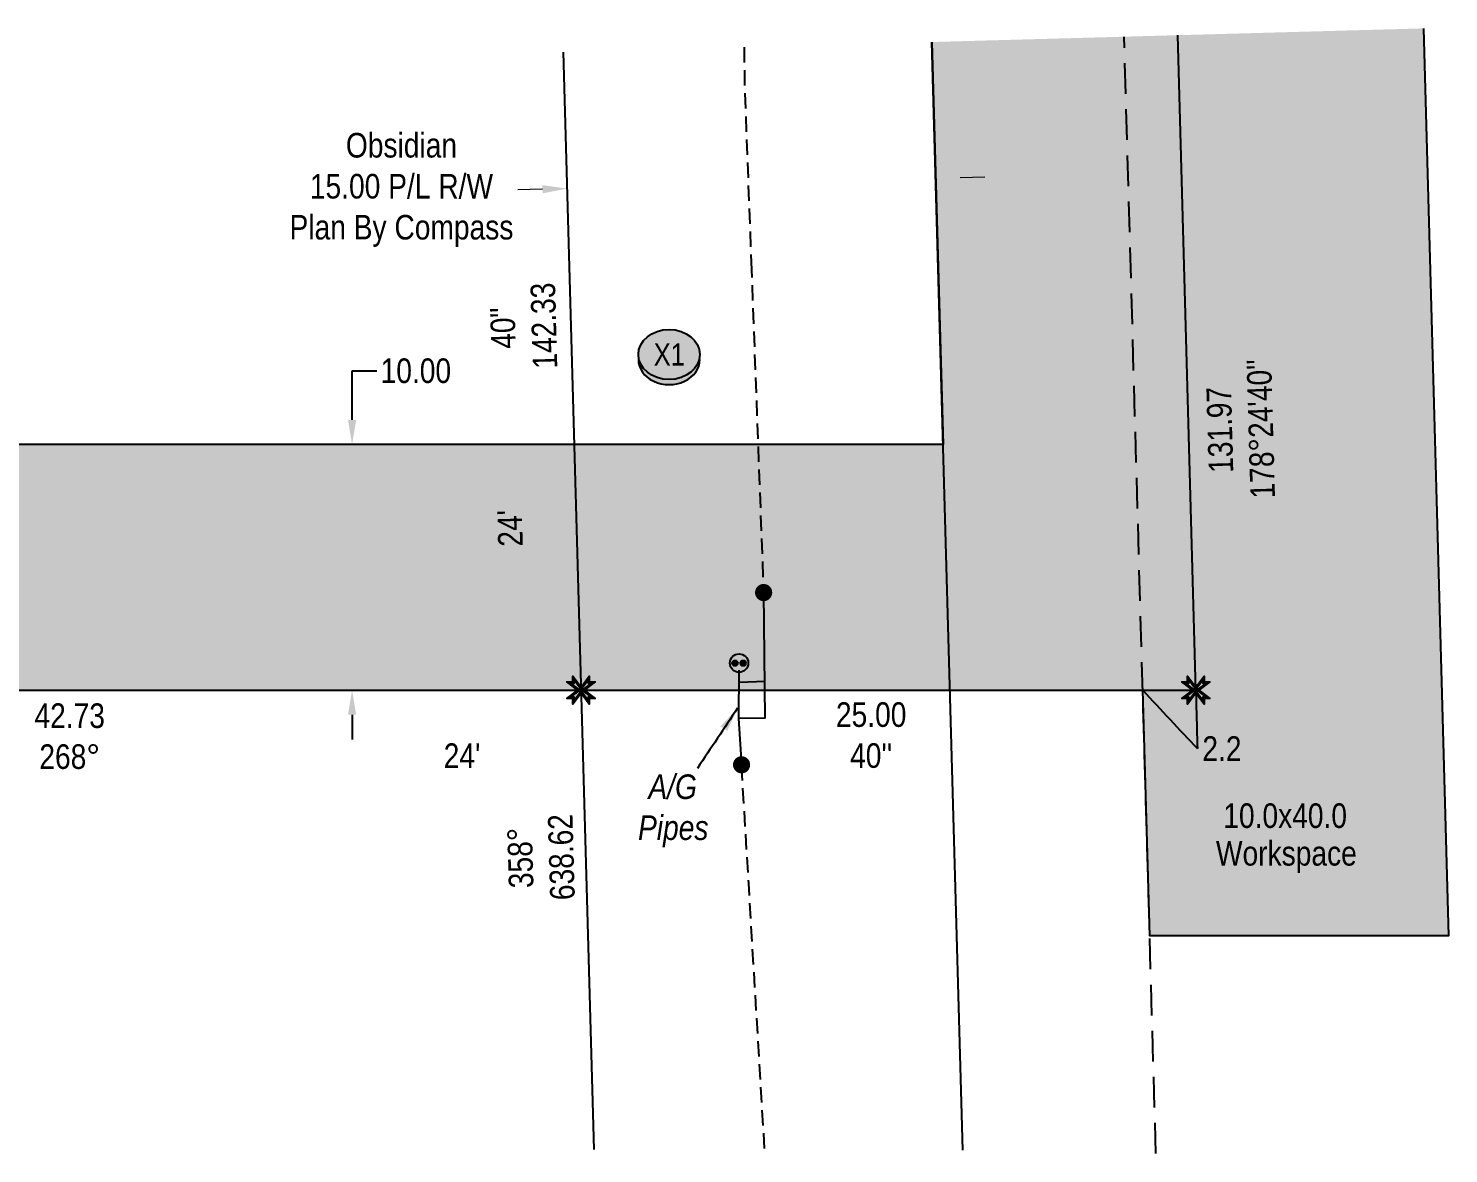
# Model space of a CAD drawing. Extents: x 628501 to 635392, y 5905924 to 5910752.
# Drawn here: x 634814 to 635392, y 5906572 to 5907030 of the extents above; entities that cross this region are included whole.
import ezdxf
from ezdxf.enums import TextEntityAlignment as Align

# ---------------------------------------------------------------- set-up
doc = ezdxf.new("R2010")
doc.units = 0
doc.header["$LTSCALE"] = 5
doc.header["$PDSIZE"] = 0.5
doc.linetypes.add('foc-ACCESSROAD', pattern=[3.75, 2.5, -1.25])
doc.linetypes.add('UG_PIPE', pattern=[1.875, 1.25, -0.625])
doc.layers.get('Defpoints').update_dxf_attribs({"color": 9})
doc.layers.add('AS-PIPE-AG', color=7, linetype='Continuous', true_color=0x7d00fa)
doc.layers.add('AS-PIPE-AG-T', color=7, linetype='Continuous', true_color=0x7d00fa)
for name, color, linetype in [('AS-PIPE-UG', 44, 'UG_PIPE'), ('AS-SYMBOL', 7, 'Continuous'), ('C-RW', 13, 'Continuous'), ('C-WS', 13, 'foc-ACCESSROAD'), ('L-BD', 7, 'Continuous'), ('L-MON', 1, 'Continuous'), ('P-CROSSINGS', 250, 'Continuous'), ('P-PROPOSED', 10, 'Continuous'), ('P-PROPOSED-H', 21, 'Continuous'), ('P-TEMP-H', 41, 'Continuous'), ('P-TEMP_WORKSPACE', 46, 'Continuous'), ('P-TXT', 4, 'Continuous')]:
    doc.layers.add(name, color=color, linetype=linetype)
for name, color, linetype, lineweight in [('C-RW-T', 13, 'Continuous', 9), ('P-TEMP-T', 46, 'Continuous', 18), ('T-TIE-T', 201, 'Continuous', 18)]:
    doc.layers.add(name, color=color, linetype=linetype, lineweight=lineweight)
doc.styles.add('80', font='ARIALN.TTF', dxfattribs={"height": 10})
doc.styles.add('80CG', font='ARIALN.TTF', dxfattribs={"height": 10})
doc.styles.add('80L', font='ARIALN.TTF', dxfattribs={"height": 10})
doc.styles.add('Crossing', font='ARIALN.TTF', dxfattribs={"height": 10})
doc.dimstyles.new('Compass 5 000', dxfattribs={"dimscale": 5, "dimtxt": 9, "dimasz": 2, "dimexe": 0.2, "dimexo": 0.0625, "dimgap": 0.5, "dimtad": 0, "dimtih": 1, "dimtoh": 1, "dimzin": 0, "dimdsep": 46, "dimtxsty": '80CG', "dimcen": 0.1, "dimse1": 1, "dimse2": 1, "dimclrd": 256, "dimclrt": 256, "dimaunit": 1, "dimadec": 4, "dimazin": 0, "dimtfac": 0.06, "dimtofl": 0, "dimtmove": 0, "dimatfit": 1, "dimfxl": 0.2, "dimtolj": 1, "dimtzin": 0, "dimlwd": -1, "dimarcsym": 0})

# ---------------------------------------------------------------- blocks, each defined once
blk = doc.blocks.new('RISER')
h = blk.add_hatch(color=255)
h.dxf.hatch_style = 1
edge = h.paths.add_edge_path()
edge.add_arc((0, 0), 0.7, 0, 360)
blk.add_hatch(color=13).paths.add_polyline_path([(0.58, -0.15), (-0.58, -0.15, 0.774597)])
at = {"color": 13}
blk.add_line((-0.58, -0.15), (0.58, -0.15), dxfattribs=at)
blk.add_circle((0, 0), 0.6, dxfattribs=at)
blk = doc.blocks.new('PIG')
h = blk.add_hatch(color=255)
h.dxf.hatch_style = 1
edge = h.paths.add_edge_path()
edge.add_arc((0, 0), 0.85, 0, 360)
at = {"layer": 'AS-SYMBOL'}
h = blk.add_hatch(color=13, dxfattribs=at)
h.dxf.hatch_style = 1
h.paths.add_polyline_path([(-0.1, 0, 1), (-0.55, 0, 1)])
h = blk.add_hatch(color=13, dxfattribs=at)
h.dxf.hatch_style = 1
h.paths.add_polyline_path([(0.1, 0, 1), (0.55, 0, 1)])
at = {"layer": 'AS-SYMBOL', "color": 13}
for centre, radius in [((0, 0), 0.75), ((-0.33, 0), 0.225), ((0.33, 0), 0.225)]:
    blk.add_circle(centre, radius, dxfattribs=at)
blk = doc.blocks.new('TEMP')
h = blk.add_hatch(color=255)
h.dxf.hatch_style = 1
h.paths.add_polyline_path([(0, 0.25), (-0.67, 1.15), (-0.67, 0.67), (-1.15, 0.67), (-0.25, 0), (-1.15, -0.67), (-0.67, -0.67), (-0.67, -1.15), (0, -0.25), (0.67, -1.15), (0.67, -0.67), (1.15, -0.67), (0.25, 0), (1.15, 0.67), (0.67, 0.67), (0.67, 1.15)])
h.paths.add_polyline_path([(0.57, 0.85), (0.57, 0.57), (0.85, 0.57), (0.08, 0), (0.85, -0.57), (0.57, -0.57), (0.57, -0.85), (0, -0.08), (-0.57, -0.85), (-0.57, -0.57), (-0.85, -0.57), (-0.08, 0), (-0.85, 0.57), (-0.57, 0.57), (-0.57, 0.85), (0, 0.08)], flags=16)
h = blk.add_hatch(color=1)
h.dxf.hatch_style = 1
h.paths.add_polyline_path([(0, 0.08), (-0.57, 0.85), (-0.57, 0.57), (-0.85, 0.57), (-0.08, 0), (-0.85, -0.57), (-0.57, -0.57), (-0.57, -0.85), (0, -0.08), (0.57, -0.85), (0.57, -0.57), (0.85, -0.57), (0.08, 0), (0.85, 0.57), (0.57, 0.57), (0.57, 0.85)])
at = {"color": 1}
for p, q in [((-0.08, 0), (0.08, 0)), ((0, 0.08), (0, -0.08))]:
    blk.add_line(p, q, dxfattribs=at)
at = {"color": 255, "flags": 128}
blk.add_lwpolyline([(-0.25, 0), (-1.15, 0.67), (-0.67, 0.67), (-0.67, 1.15), (0, 0.25), (0.67, 1.15), (0.67, 0.67), (1.15, 0.67), (0.25, 0), (1.15, -0.67), (0.67, -0.67), (0.67, -1.15), (0, -0.25), (-0.67, -1.15), (-0.67, -0.67), (-1.15, -0.67)], close=True, dxfattribs=at)
at = {"color": 1, "flags": 128}
blk.add_lwpolyline([(-0.08, 0), (-0.85, 0.57), (-0.57, 0.57), (-0.57, 0.85), (0, 0.08), (0.57, 0.85), (0.57, 0.57), (0.85, 0.57), (0.08, 0), (0.85, -0.57), (0.57, -0.57), (0.57, -0.85), (0, -0.08), (-0.57, -0.85), (-0.57, -0.57), (-0.85, -0.57)], close=True, dxfattribs=at)
blk = doc.blocks.new('*D513')
at = {"layer": 'Defpoints', "color": 0, "transparency": 16777216}
for p in [(634945.76, 5906860.39), (634969.1, 5906860.39), (634969.1, 5906760.42)]:
    blk.add_point(p, dxfattribs=at)
at = {"layer": 'P-TXT', "transparency": 16777216}
for p, q in [((634945.76, 5906870.39), (634945.76, 5906890.31)), ((634945.76, 5906890.31), (634955.76, 5906890.31)), ((634945.76, 5906750.42), (634945.76, 5906740.42))]:
    blk.add_line(p, q, dxfattribs=at)
for points in [[(634944.09, 5906870.39), (634947.43, 5906870.39), (634945.76, 5906860.39)], [(634944.09, 5906750.42), (634947.43, 5906750.42), (634945.76, 5906760.42)]]:
    blk.add_solid(points, dxfattribs=at)
at = {"layer": 'P-TXT', "transparency": 16777216, "insert": (634971.7, 5906890.31), "char_height": 10, "attachment_point": 5, "style": '80CG'}
blk.add_mtext('\\A1;10.00', dxfattribs=at)
blk = doc.blocks.new('xing2')
h = blk.add_hatch(color=50)
h.dxf.hatch_style = 1
edge = h.paths.add_edge_path()
edge.add_ellipse((0, 0), major_axis=(-12.5, 0), ratio=0.816297, start_angle=0, end_angle=360)
h = blk.add_hatch(color=250)
h.dxf.hatch_style = 1
edge = h.paths.add_edge_path()
edge.add_ellipse((0, -2.05), major_axis=(-12.5, 0), ratio=0.816297, start_angle=0, end_angle=180)
edge.add_line((12.5, -2.05), (12.5, 0))
edge.add_ellipse((0, 0), major_axis=(-12.5, 0), ratio=0.816297, start_angle=0, end_angle=180, ccw=False)
edge.add_line((-12.5, 0), (-12.5, -2.05))
at = {"color": 250}
blk.add_ellipse((0, 0), major_axis=(-12.5, 0), ratio=0.816297, dxfattribs=at)
blk.add_ellipse((0, -2.05), major_axis=(-12.5, 0), ratio=0.816297, start_param=0, end_param=3.141593, dxfattribs=at)
at = {"color": 250, "style": 'Crossing'}
blk.add_attdef('CROSSING', text='', height=9, dxfattribs=at).set_placement((0.09, 0.02), align=Align.MIDDLE_CENTER)
at = {"color": 250, "style": 'Crossing', "flags": 1}
for tag, p in [('OWNER', (0.09, -12.49)), ('DESCRIPTION', (0.09, -25.77)), ('LOCATION', (0.09, -39.3)), ('DWG_REF', (0.09, -52.84))]:
    blk.add_attdef(tag, text='', height=9, dxfattribs=at).set_placement(p, align=Align.MIDDLE_CENTER)
blk = doc.blocks.new('*D587')
at = {"layer": 'C-RW-T', "transparency": 16777216}
for p, q in [((635193.09, 5906968.91), (635203.08, 5906969.19)), ((635023.2, 5906964.2), (635013.2, 5906963.92))]:
    blk.add_line(p, q, dxfattribs=at)
for points in [[(635193.04, 5906970.57), (635193.13, 5906967.24), (635183.09, 5906968.63)], [(635023.15, 5906965.86), (635023.24, 5906962.53), (635033.19, 5906964.47)]]:
    blk.add_solid(points, dxfattribs=at)
at = {"layer": 'Defpoints', "color": 0, "transparency": 16777216}
for p in [(635033.19, 5906964.47), (635033.67, 5906947.32), (635183.57, 5906951.48)]:
    blk.add_point(p, dxfattribs=at)
at = {"layer": 'C-RW-T', "transparency": 16777216, "insert": (634965.84, 5906963.92), "char_height": 10, "attachment_point": 5, "style": '80CG'}
blk.add_mtext('\\A1;Obsidian\\P15.00 P/L R/W\\PPlan By Compass', dxfattribs=at)
blk = doc.blocks.new('FH WS LABEL')
at = {"layer": 'P-TEMP-T', "style": '80'}
for tag, p in [('SIZE_001', (-25.49, 3.38)), ('Workspace_001', (-28.48, -11.93))]:
    blk.add_attdef(tag, p, '', height=10, dxfattribs=at)

msp = doc.modelspace()

# ---------------------------------------------------------------- hatches: boundary and pattern name
at = {"layer": 'P-PROPOSED-H'}
h = msp.add_hatch(color=256, dxfattribs=at)
h.dxf.hatch_style = 1
h.paths.add_polyline_path([(635181.551, 5907024.088), (635186.092, 5906860.392), (634574.488, 5906860.392), (634574.488, 5906760.424), (635288.871, 5906760.424), (635281.482, 5907026.859)])
at = {"layer": 'P-TEMP-H'}
h = msp.add_hatch(color=256, dxfattribs=at)
h.dxf.hatch_style = 1
h.paths.add_polyline_path([(635381.412, 5907029.631), (635391.651, 5906660.455), (635270.106, 5906660.455), (635267.27, 5906760.424), (635288.871, 5906760.424), (635281.482, 5907026.859)])

# ---------------------------------------------------------------- linework, layer by layer
at = {"layer": 'AS-PIPE-AG', "flags": 128}
for points in [[(635113.116, 5906800.129), (635113.591, 5906749.052), (635102.865, 5906748.909), (635104.146, 5906730.069)], [(635102.973, 5906768.581), (635102.865, 5906748.909)], [(635113.567, 5906763.907), (635103.312, 5906763.536)]]:
    msp.add_lwpolyline(points, dxfattribs=at)
at = {"layer": 'AS-PIPE-UG', "flags": 128}
for points in [[(635105.228, 5907021.971), (635105.316, 5907007.949), (635108.06, 5906934.491)], [(635108.06, 5906934.491), (635113.076, 5906800.179)], [(635104.006, 5906729.959), (635106.896, 5906681.949), (635113.419, 5906573.458)]]:
    msp.add_lwpolyline(points, dxfattribs=at)
at = {"layer": 'C-RW', "flags": 128}
for points in [[(635194.055, 5906573.257), (635181.551, 5907024.088)], [(635031.656, 5907019.93), (635044.034, 5906573.631)]]:
    msp.add_lwpolyline(points, dxfattribs=at)
at = {"layer": 'C-WS', "flags": 128}
msp.add_lwpolyline([(635272.618, 5906571.904), (635259.728, 5907026.256)], dxfattribs=at)
at = {"layer": 'P-PROPOSED', "flags": 128}
msp.add_lwpolyline([(635181.551, 5907024.088), (635186.092, 5906860.392), (634574.488, 5906860.392), (634574.488, 5906760.424), (635288.871, 5906760.424), (635281.482, 5907026.859)], dxfattribs=at)
at = {"layer": 'P-TEMP_WORKSPACE'}
msp.add_lwpolyline([(635381.412, 5907029.631), (635391.651, 5906660.455), (635270.106, 5906660.455), (635267.27, 5906760.424), (635288.871, 5906760.424), (635281.482, 5907026.859)], dxfattribs=at)

# ---------------------------------------------------------------- block references
at = {"layer": 'AS-SYMBOL', "xscale": 4.99842874999999, "yscale": 4.99842874999999, "zscale": 4.99842874999999}
for name, p in [('RISER', (635113.116, 5906800.129)), ('RISER', (635113.116, 5906800.129)), ('PIG', (635103.116, 5906771.429)), ('PIG', (635103.116, 5906771.429)), ('RISER', (635104.146, 5906730.069)), ('RISER', (635104.146, 5906730.069))]:
    msp.add_blockref(name, p, dxfattribs=at)
at = {"layer": 'L-MON', "color": 6, "xscale": 4.99842874999999, "yscale": 4.99842874999999, "zscale": 4.99842874999999}
for p in [(635038.854, 5906760.424), (635288.871, 5906760.424)]:
    msp.add_blockref('TEMP', p, dxfattribs=at)
at = {"layer": 'P-CROSSINGS', "xscale": 0.99968575, "yscale": 0.99968575, "zscale": 0.99968575}
msp.add_blockref('xing2', (635074.661, 5906896.964), dxfattribs=at).add_auto_attribs({'CROSSING': 'X1'})
at = {"layer": 'P-TEMP-T', "xscale": 0.99968575, "yscale": 0.99968575, "zscale": 0.99968575}
msp.add_blockref('FH WS LABEL', (635325.519, 5906700.995), dxfattribs=at).add_auto_attribs({'SIZE_001': '10.0x40.0', 'Workspace_001': 'Workspace'})

# ---------------------------------------------------------------- texts
at = {"layer": 'AS-PIPE-AG-T', "insert": (635067.915, 5906726.149), "char_height": 9.99372, "attachment_point": 1, "style": '80L'}
msp.add_mtext_dynamic_manual_height_columns('\\pi-1.6385;{\\fArial Narrow|b0|i1|c0|p34;A/G \\P\\pi-5.8719;Pipes}', width=16.31504, gutter_width=50, heights=[0], dxfattribs=at)
at = {"layer": 'L-BD', "char_height": 9.99686, "attachment_point": 1, "rotation": 91.588695, "style": '80L'}
for s, insert in [('\\pi19.937;40"\\P\\pi11.375;142.33', (635002.894, 5906879.211)), ("\\pi20.98;24'", (635005.794, 5906797.719)), ('\\pi16.35;358°\\P\\pi10.997;638.62', (635009.986, 5906663.392))]:
    msp.add_mtext_dynamic_manual_height_columns(s, width=56.00723, gutter_width=50, heights=[0], dxfattribs=dict(at, insert=insert))
at = {"layer": 'L-BD', "color": 6, "insert": (635293.632, 5906866.154), "char_height": 9.99686, "width": 26.4662, "attachment_point": 2, "rotation": 91.5887, "style": '80L'}
msp.add_mtext("131.97\\P178°24'40''", dxfattribs=at)
at = {"layer": 'L-BD', "color": 6, "char_height": 9.9969, "attachment_point": 2, "style": '80L'}
for s, insert, width in [('42.73\\P268°', (634830.932, 5906755.057), 28.21528), ("25.00\\P40''", (635156.841, 5906755.49), 56.28967), ("24'", (634990.487, 5906738.779), 47.50168)]:
    msp.add_mtext(s, dxfattribs=dict(at, insert=insert, width=width))
at = {"layer": 'T-TIE-T', "insert": (635291.526, 5906741.673), "char_height": 9.9969, "attachment_point": 1, "style": '80L'}
msp.add_mtext_dynamic_manual_height_columns('2.2', width=8.65233, gutter_width=50, heights=[0], dxfattribs=at)

# ---------------------------------------------------------------- dimensions: what is measured, and where the dimension line sits
at = {"layer": 'C-RW-T'}
dim = msp.add_linear_dim(base=(635033.194, 5906964.474), p1=(635183.565, 5906951.48), p2=(635033.67, 5906947.323), angle=181.588695, text='Obsidian\\P15.00 P/L R/W\\PPlan By Compass', dimstyle='Compass 5 000', dxfattribs=at)
dim.commit()
dim.dimension.update_dxf_attribs({"geometry": '*D587', "text_midpoint": (634965.838, 5906963.919), "dimtype": 161})
at = {"layer": 'P-TXT', "color": 6}
dim = msp.add_linear_dim(base=(634945.761, 5906860.392), p1=(634969.104, 5906760.424), p2=(634969.104, 5906860.392), angle=90, text='10.00', dimstyle='Compass 5 000', dxfattribs=at)
dim.commit()
dim.dimension.update_dxf_attribs({"geometry": '*D513', "text_midpoint": (634971.699, 5906890.312), "dimtype": 161})

# ---------------------------------------------------------------- leaders
at = {"layer": 'AS-PIPE-AG-T', "path_type": 1}
msp.add_leader([(635102.502, 5906753.132), (635086.213, 5906728.604)], dimstyle='Compass 5 000', override={"dimgap": 0.5, "dimtad": 0}, dxfattribs=at)
at = {"layer": 'T-TIE-T', "path_type": 1}
for points in [[(635267.27, 5906760.424), (635289.482, 5906736.643)], [(635288.871, 5906760.424), (635289.482, 5906736.643)]]:
    msp.add_leader(points, dimstyle='Compass 5 000', override={"dimgap": 0.5, "dimtad": 0}, dxfattribs=at)

doc.saveas('drawing.dxf')
